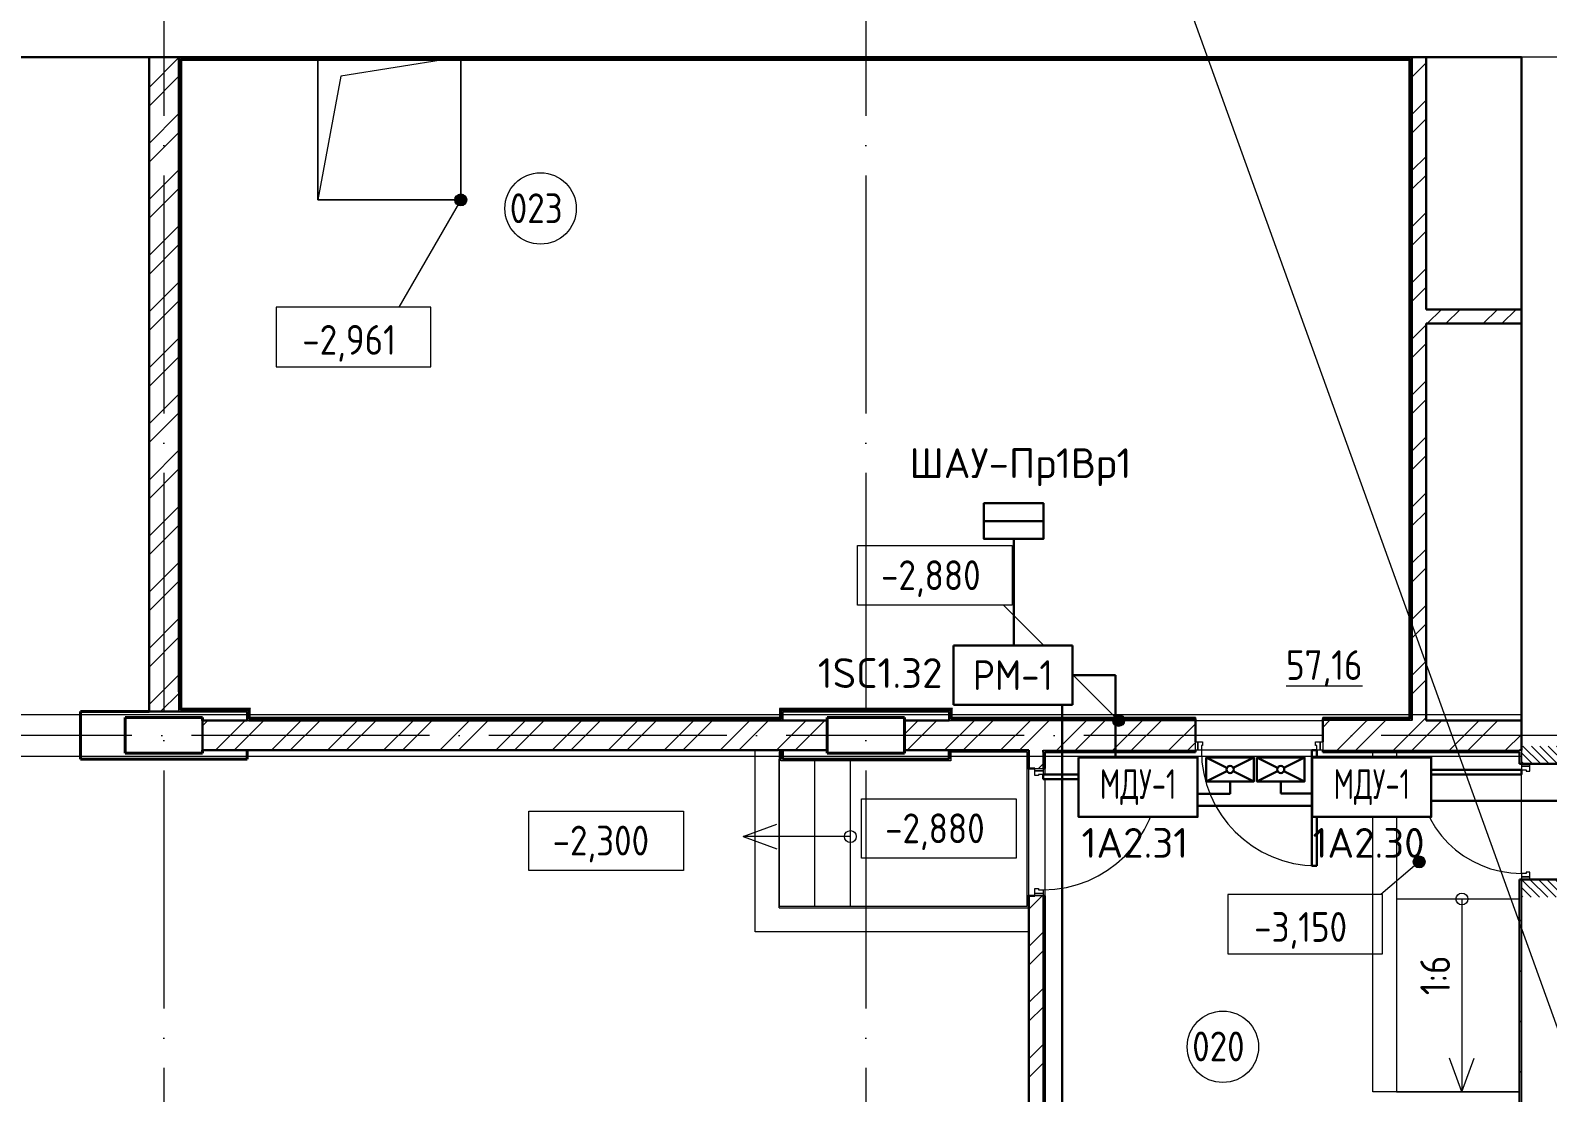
# Model space of a CAD drawing. Header units: millimetres. Extents: x -1073752 to 1436911, y -1379358 to 94781.
# Drawn here: x -1042007 to -1029253, y -775113 to -766186 of the extents above; entities that cross this region are included whole.
import ezdxf
from ezdxf.enums import TextEntityAlignment as Align

# ---------------------------------------------------------------- set-up
doc = ezdxf.new("R2010")
doc.units = ezdxf.units.MM
doc.set_wipeout_variables(frame=1)
for name, pattern in [('ADSK_Линия сетки', [25, 20, -2.5, 0, -2.5]), ('ADSK_Сверху', [450, 300, -150]), ('ADSK_Штриховая_ш2 п1_5', [4.5, 3, -1.5])]:
    doc.linetypes.add(name, pattern=pattern)
for name, color, linetype, lineweight in [('RC-Дымоудаление', 1, 'Continuous', 30), ('RC-Линии_связи-Адресные', 5, 'Continuous', 50), ('RC-Прочее_оборудование', 1, 'Continuous', 30), ('Аннотация', 7, 'Continuous', 18), ('АПС', 5, 'Continuous', 30), ('Двери', 252, 'Continuous', 9), ('Лестницы', 7, 'Continuous', 9), ('лс', 5, 'Continuous', 30), ('Марки помещений', 7, 'Continuous', 20), ('Несущие колонны', 7, 'Continuous', 18), ('Ограждение', 252, 'Continuous', 9), ('Оси', 252, 'Continuous', 9), ('Отметки', 7, 'Continuous', 9), ('Пандусы', 7, 'Continuous', 18), ('Перекрытие', 252, 'Continuous', 18), ('Стены наружные', 7, 'Continuous', 18), ('Стены штриховка', 7, 'Continuous', 9), ('Узлы', 7, 'Continuous', 18)]:
    doc.layers.add(name, color=color, linetype=linetype, lineweight=lineweight)
doc.layers.add('RC-Позиционные_обозначения', color=7, linetype='Continuous')
doc.layers.add('Линии', color=7, linetype='Continuous', lineweight=9, true_color=0x00a600)
doc.styles.add('GOST Common_2', font='', dxfattribs={"width": 0.9, "height": 250})
doc.styles.add('ICOCPEUR', font='isocpeur.ttf', dxfattribs={"height": 250})
doc.styles.add('ISOCPEUR', font='isocpeur.ttf', dxfattribs={"height": 250})
doc.styles.add('RubezhCAD', font='isocpeur.ttf')
doc.styles.get("Standard").update_dxf_attribs({"font": 'arial.ttf'})
doc.styles.get('GOST Common_2').set_extended_font_data('GOST type B')
pattern_1 = [(0, (-235477.16, 27697), (0, 600), []), (90, (-235477.16, 27697), (-600, 4e-14), [])]

# ---------------------------------------------------------------- blocks, each defined once
blk = doc.blocks.new('подвал')
at = {"layer": 'Двери', "lineweight": 18, "true_color": 0x636466}
h = blk.add_hatch(dxfattribs=at)
h.set_pattern_fill('FP_1', color=251, angle=90, style=0, pattern_type=2)
h.set_pattern_definition([(135, (-207511.95, 19536.906), (-35.3553, -35.3553), [])])
h.paths.add_polyline_path([(-207317, 18902), (-207317, 19052), (-207707, 19052), (-207707, 18902)])
h.paths.add_polyline_path([(-207707, 20022), (-207317, 20022), (-207317, 20172), (-207707, 20172)])
at = {"layer": 'Ограждение', "true_color": 0x636466}
h = blk.add_hatch(dxfattribs=at)
h.set_pattern_fill('FP_32', color=251, style=0, pattern_type=2)
h.set_pattern_definition([(0, (-235399.83, 27697), (0, 600), []), (90, (-235399.83, 27697), (-598.553, 4e-14), [])])
h.paths.add_polyline_path([(-218967, 25937), (-217822, 25937), (-217822, 25947), (-218977, 25947), (-218967, 25937)])
h = blk.add_hatch(dxfattribs=at)
h.set_pattern_fill('FP_30', color=251, style=0, pattern_type=2)
h.set_pattern_definition(pattern_1)
h.paths.add_polyline_path([(-218977, 20517), (-218967, 20517), (-218967, 25937), (-218977, 25947), (-218977, 20627)])
h = blk.add_hatch(dxfattribs=at)
h.set_pattern_fill('FP_30', color=251, style=0, pattern_type=2)
h.set_pattern_definition(pattern_1)
h.paths.add_polyline_path([(-216622, 25937), (-216622, 25947), (-217822, 25947), (-217822, 25937)])
h = blk.add_hatch(dxfattribs=at)
h.set_pattern_fill('FP_33', color=251, style=0, pattern_type=2)
h.set_pattern_definition([(0, (-235474.1, 27697), (0, 600), []), (90, (-235474.1, 27697), (-599.969, 4e-14), [])])
h.paths.add_polyline_path([(-216622, 25937), (-208652, 25937), (-208642, 25947), (-216622, 25947)])
h = blk.add_hatch(dxfattribs=at)
h.set_pattern_fill('FP_30', color=251, style=0, pattern_type=2)
h.set_pattern_definition(pattern_1)
h.paths.add_polyline_path([(-208642, 20470), (-208642, 25947), (-208652, 25937), (-208652, 20470)])
h = blk.add_hatch(dxfattribs=at)
h.set_pattern_fill('FP_31', color=251, style=0, pattern_type=2)
h.set_pattern_definition([(0, (-235477.16, 27693.86), (0, 599.893), []), (90, (-235477.16, 27693.86), (-600, 4e-14), [])])
h.paths.add_polyline_path([(-218977, 20477), (-218967, 20487), (-218967, 20517), (-218977, 20517), (-218977, 20487)])
h = blk.add_hatch(dxfattribs=at)
h.set_pattern_fill('FP_30', color=251, style=0, pattern_type=2)
h.set_pattern_definition(pattern_1)
h.paths.add_polyline_path([(-218402, 20477), (-218392, 20487), (-218967, 20487), (-218977, 20477), (-218417, 20477)])
h = blk.add_hatch(dxfattribs=at)
h.set_pattern_fill('FP_30', color=251, style=0, pattern_type=2)
h.set_pattern_definition(pattern_1)
h.paths.add_polyline_path([(-213932, 20402), (-213942, 20412), (-218392, 20412), (-218402, 20402), (-215983, 20402)])
h = blk.add_hatch(dxfattribs=at)
h.set_pattern_fill('FP_30', color=251, style=0, pattern_type=2)
h.set_pattern_definition(pattern_1)
h.paths.add_polyline_path([(-212592, 20477), (-212502, 20477), (-212492, 20487), (-213942, 20487), (-213932, 20477), (-213722, 20477)])
h = blk.add_hatch(dxfattribs=at)
h.set_pattern_fill('FP_30', color=251, style=0, pattern_type=2)
h.set_pattern_definition(pattern_1)
h.paths.add_polyline_path([(-210447, 20402), (-210447, 20412), (-212492, 20412), (-212502, 20402), (-211461, 20402)])
h = blk.add_hatch(dxfattribs=at)
h.set_pattern_fill('FP_30', color=251, style=0, pattern_type=2)
h.set_pattern_definition(pattern_1)
h.paths.add_polyline_path([(-209377, 20402), (-208642, 20402), (-208652, 20412), (-209377, 20412)])
at = {"layer": 'Отметки', "true_color": 0x636466}
h = blk.add_hatch(color=251, dxfattribs=at)
edge = h.paths.add_edge_path()
edge.add_arc((-216622, 24762), 50, 0, 360)
h = blk.add_hatch(color=251, dxfattribs=at)
edge = h.paths.add_edge_path()
edge.add_arc((-211092, 20387), 50, 0, 360)
h = blk.add_hatch(color=251, dxfattribs=at)
edge = h.paths.add_edge_path()
edge.add_arc((-208566, 19199), 50, 0, 360)
at = {"color": 251, "lineweight": 18, "true_color": 0x636466}
for p, q in [((-217822, 24762), (-217822, 25947)), ((-216717, 25947), (-217629, 25802)), ((-216622, 25947), (-216622, 24762)), ((-217629, 25802), (-217822, 24762)), ((-216622, 24762), (-217822, 24762))]:
    blk.add_line(p, q, dxfattribs=at)
at = {"layer": 'Аннотация', "color": 251, "lineweight": 20, "true_color": 0x636466, "extrusion": (0, 0, -1)}
for p, q in [((-218174, 23860), (-218174, 23360)), ((-216874, 23860), (-218174, 23860)), ((-216874, 23360), (-216874, 23860)), ((-218174, 23360), (-216874, 23360)), ((-210173, 18926), (-210173, 18426)), ((-208873, 18926), (-210173, 18926)), ((-208873, 18426), (-208873, 18926)), ((-210173, 18426), (-208873, 18426))]:
    blk.add_line(p, q, dxfattribs=at)
at = {"layer": 'Аннотация', "color": 251, "lineweight": 20, "true_color": 0x636466}
for p, q in [((-213288, 21357), (-213288, 21857)), ((-213288, 21857), (-211988, 21857)), ((-211988, 21857), (-211988, 21357)), ((-211988, 21357), (-213288, 21357)), ((-213254, 19229), (-213254, 19729)), ((-213254, 19729), (-211954, 19729)), ((-211954, 19729), (-211954, 19229)), ((-216049, 19126), (-216049, 19626)), ((-216049, 19626), (-214749, 19626)), ((-214749, 19626), (-214749, 19126)), ((-214247, 19412), (-213965, 19515)), ((-214247, 19412), (-213965, 19309)), ((-211954, 19229), (-213254, 19229)), ((-214749, 19126), (-216049, 19126)), ((-208207, 17267), (-208310, 17549)), ((-208207, 17267), (-208104, 17549))]:
    blk.add_line(p, q, dxfattribs=at)
for centre in [(-213347, 19412), (-208207, 18887)]:
    blk.add_circle(centre, 50, dxfattribs=at)
at = {"layer": 'Двери', "color": 251, "true_color": 0x636466}
for p, q in [((-210447, 20207), (-210427, 20207)), ((-210447, 20137), (-210447, 20207)), ((-210427, 20137), (-210427, 20207)), ((-210427, 20207), (-210387, 20207)), ((-210427, 20207), (-210427, 20137)), ((-210397, 20177), (-210397, 20137)), ((-210387, 20177), (-210397, 20177)), ((-210387, 20207), (-210387, 20177)), ((-209437, 20207), (-209397, 20207)), ((-209437, 20177), (-209437, 20207)), ((-209427, 20177), (-209437, 20177)), ((-209427, 20137), (-209427, 20177)), ((-209397, 20207), (-209397, 20137)), ((-209397, 20137), (-209397, 20207)), ((-209397, 20207), (-209377, 20207)), ((-209377, 20207), (-209377, 20137)), ((-210427, 20137), (-210447, 20137)), ((-210397, 20137), (-210427, 20137)), ((-209397, 20137), (-209427, 20137)), ((-209377, 20137), (-209397, 20137)), ((-211797, 19984), (-211727, 19984)), ((-211797, 19964), (-211797, 19984)), ((-211797, 19924), (-211797, 19964)), ((-211797, 19964), (-211727, 19964)), ((-211727, 19964), (-211797, 19964)), ((-211767, 19924), (-211797, 19924)), ((-211767, 19934), (-211767, 19924)), ((-211727, 19934), (-211767, 19934)), ((-211727, 19984), (-211727, 19964)), ((-211727, 19964), (-211727, 19934)), ((-207637, 20022), (-207707, 20022)), ((-207707, 20022), (-207707, 20002)), ((-207637, 20002), (-207707, 20002)), ((-207707, 20002), (-207707, 19972)), ((-207707, 20002), (-207637, 20002)), ((-207707, 19972), (-207667, 19972)), ((-207667, 19972), (-207667, 19962)), ((-207667, 19962), (-207637, 19962)), ((-207637, 20002), (-207637, 20022)), ((-207637, 19962), (-207637, 20002)), ((-207667, 19102), (-207707, 19102)), ((-207707, 19102), (-207707, 19072)), ((-207707, 19072), (-207637, 19072)), ((-207637, 19072), (-207707, 19072)), ((-207707, 19072), (-207707, 19052)), ((-207707, 19052), (-207637, 19052)), ((-207637, 19112), (-207667, 19112)), ((-207667, 19112), (-207667, 19102)), ((-207637, 19072), (-207637, 19112)), ((-207637, 19052), (-207637, 19072)), ((-211797, 18974), (-211767, 18974)), ((-211797, 18934), (-211797, 18974)), ((-211727, 18934), (-211797, 18934)), ((-211797, 18914), (-211797, 18934)), ((-211797, 18934), (-211727, 18934)), ((-211727, 18914), (-211797, 18914)), ((-211767, 18974), (-211767, 18964)), ((-211767, 18964), (-211727, 18964)), ((-211727, 18964), (-211727, 18934)), ((-211727, 18934), (-211727, 18914))]:
    blk.add_line(p, q, dxfattribs=at)
at = {"layer": 'Двери', "color": 251, "linetype": 'ADSK_Штриховая_ш2 п1_5', "true_color": 0x636466}
for p, q in [((-207707, 20172), (-207707, 20022)), ((-207707, 20022), (-207317, 20022)), ((-207317, 19052), (-207707, 19052)), ((-207707, 19052), (-207707, 18902))]:
    blk.add_line(p, q, dxfattribs=at)
at = {"layer": 'Двери', "color": 251, "lineweight": 30, "true_color": 0x636466}
for p, q in [((-209467, 19167), (-209467, 20137)), ((-209467, 20137), (-209427, 20137)), ((-209427, 20137), (-209427, 19167)), ((-211727, 19934), (-210757, 19934)), ((-211727, 19894), (-211727, 19934)), ((-210757, 19934), (-210757, 19894)), ((-207707, 19972), (-208577, 19972)), ((-208577, 19972), (-208577, 19932)), ((-208577, 19932), (-207707, 19932)), ((-207707, 19932), (-207707, 19972)), ((-210757, 19894), (-211727, 19894)), ((-209427, 19167), (-209467, 19167))]:
    blk.add_line(p, q, dxfattribs=at)
at = {"layer": 'Двери', "color": 251, "true_color": 0x636466}
for centre, radius, start, end in [((-209427, 20137), 970, 180, 270), ((-211727, 19934), 970, 270, 0), ((-207707, 19972), 870, 180, 270)]:
    blk.add_arc(centre, radius, start, end, dxfattribs=at)
at = {"layer": 'Лестницы', "color": 251, "true_color": 0x636466}
for p, q in [((-213947, 18812), (-213947, 20062)), ((-213932, 20062), (-213947, 20062)), ((-213647, 18827), (-213647, 20047)), ((-213647, 18827), (-213647, 20047)), ((-213347, 18827), (-213347, 20047)), ((-213347, 18827), (-213347, 20047))]:
    blk.add_line(p, q, dxfattribs=at)
at = {"layer": 'Линии', "color": 251, "linetype": 'ADSK_Сверху', "ltscale": 100, "true_color": 0x636466}
for p, q in [((-231067, 20437), (-207707, 20437)), ((-231067, 20087), (-207707, 20087))]:
    blk.add_line(p, q, dxfattribs=at)
at = {"layer": 'Марки помещений', "color": 251, "true_color": 0x636466}
for centre in [(-215951, 24690), (-210216, 17645)]:
    blk.add_circle(centre, 300, dxfattribs=at)
at = {"layer": 'Несущие колонны', "color": 251, "lineweight": 40, "true_color": 0x636466}
for p, q in [((-219817, 20462), (-219242, 20462)), ((-219817, 20062), (-219817, 20462)), ((-219442, 20112), (-219442, 20412)), ((-219442, 20412), (-218792, 20412)), ((-218792, 20412), (-218792, 20387)), ((-213542, 20412), (-212892, 20412)), ((-213542, 20112), (-213542, 20412)), ((-212892, 20412), (-213542, 20412)), ((-213542, 20412), (-213542, 20387)), ((-212892, 20412), (-212892, 20112)), ((-212892, 20387), (-212892, 20412)), ((-218417, 20062), (-219817, 20062)), ((-218792, 20112), (-219442, 20112)), ((-218792, 20137), (-218792, 20112)), ((-218417, 20137), (-218417, 20062)), ((-213917, 20062), (-213917, 20137)), ((-212517, 20062), (-213917, 20062)), ((-213542, 20137), (-213542, 20112)), ((-212892, 20112), (-213542, 20112)), ((-213542, 20112), (-212892, 20112)), ((-212892, 20112), (-212892, 20137)), ((-212517, 20137), (-212517, 20062))]:
    blk.add_line(p, q, dxfattribs=at)
at = {"layer": 'Несущие колонны', "color": 251, "true_color": 0x636466}
for p, q in [((-219817, 20462), (-219242, 20462)), ((-219817, 20062), (-219817, 20462)), ((-219442, 20412), (-218792, 20412)), ((-219442, 20112), (-219442, 20412)), ((-218792, 20412), (-218792, 20387)), ((-213542, 20387), (-213542, 20137)), ((-212892, 20137), (-212892, 20387)), ((-218417, 20062), (-219817, 20062)), ((-218792, 20112), (-219442, 20112)), ((-218792, 20137), (-218792, 20112)), ((-218417, 20137), (-218417, 20062)), ((-213917, 20062), (-213917, 20137)), ((-212517, 20062), (-213917, 20062)), ((-212517, 20137), (-212517, 20062))]:
    blk.add_line(p, q, dxfattribs=at)
at = {"layer": 'Ограждение', "color": 251, "true_color": 0x636466}
for p, q in [((-218977, 25947), (-218967, 25937)), ((-218967, 25937), (-217822, 25937)), ((-218967, 20517), (-218967, 25937)), ((-217822, 25937), (-217822, 25947)), ((-217822, 25937), (-216622, 25937)), ((-216622, 25937), (-216622, 25947)), ((-216622, 25937), (-208652, 25937)), ((-208652, 25937), (-208642, 25947)), ((-208652, 25937), (-208652, 20470)), ((-218967, 20517), (-218977, 20517)), ((-218977, 20477), (-218967, 20487)), ((-218967, 20487), (-218967, 20517)), ((-218392, 20487), (-218967, 20487)), ((-218392, 20487), (-218402, 20477)), ((-218392, 20462), (-218402, 20462)), ((-218402, 20402), (-218392, 20412)), ((-218392, 20412), (-218402, 20402)), ((-218392, 20485), (-218390, 20487)), ((-218390, 20487), (-218392, 20487)), ((-218392, 20462), (-218392, 20487)), ((-218392, 20412), (-218392, 20462)), ((-213942, 20412), (-218392, 20412)), ((-213942, 20487), (-213944, 20487)), ((-213944, 20487), (-213942, 20485)), ((-213932, 20477), (-213942, 20487)), ((-212492, 20487), (-213942, 20487)), ((-213942, 20487), (-213942, 20462)), ((-213942, 20462), (-213932, 20462)), ((-213942, 20462), (-213942, 20412)), ((-213942, 20412), (-213932, 20402)), ((-213932, 20402), (-213942, 20412)), ((-212492, 20487), (-212502, 20477)), ((-212492, 20462), (-212502, 20462)), ((-212502, 20402), (-212492, 20412)), ((-212492, 20412), (-212502, 20402)), ((-212492, 20485), (-212490, 20487)), ((-212490, 20487), (-212492, 20487)), ((-212492, 20462), (-212492, 20487)), ((-212492, 20412), (-212492, 20462)), ((-210447, 20412), (-212492, 20412)), ((-210447, 20412), (-210447, 20402)), ((-209377, 20402), (-209377, 20412)), ((-208652, 20412), (-209377, 20412)), ((-208652, 20470), (-208642, 20470)), ((-208652, 20470), (-208652, 20462)), ((-208652, 20462), (-208642, 20462)), ((-208652, 20462), (-208652, 20412)), ((-208652, 20412), (-208642, 20402)), ((-208642, 20402), (-208652, 20412))]:
    blk.add_line(p, q, dxfattribs=at)
at = {"layer": 'Оси', "color": 251, "linetype": 'ADSK_Линия сетки', "ltscale": 100, "true_color": 0x636466}
for p, q in [((-219117, 29968), (-219117, 10062)), ((-213217, 29968), (-213217, 10062)), ((-174384, 25962), (-244528, 25962)), ((-174384, 20262), (-244528, 20262))]:
    blk.add_line(p, q, dxfattribs=at)
at = {"layer": 'Отметки', "color": 251, "lineweight": 20, "true_color": 0x636466}
for p, q in [((-216622, 24762), (-217143, 23860)), ((-217143, 23860), (-217524, 23860)), ((-212061, 21357), (-212638, 21357)), ((-211092, 20387), (-212061, 21357)), ((-208566, 19199), (-208889, 18926)), ((-208889, 18926), (-209523, 18926))]:
    blk.add_line(p, q, dxfattribs=at)
at = {"layer": 'Отметки', "color": 251, "true_color": 0x636466}
for centre in [(-216622, 24762), (-211092, 20387), (-208566, 19199)]:
    blk.add_circle(centre, 50, dxfattribs=at)
at = {"layer": 'Пандусы', "color": 251, "true_color": 0x636466}
for p, q in [((-208757, 18887), (-207722, 18887)), ((-208757, 17450), (-208757, 17267)), ((-208757, 17267), (-207722, 17267))]:
    blk.add_line(p, q, dxfattribs=at)
at = {"layer": 'Перекрытие', "color": 251, "true_color": 0x636466}
for p, q in [((-217822, 25937), (-217822, 24762)), ((-216622, 24762), (-216622, 25937)), ((-217822, 24762), (-216622, 24762)), ((-208957, 17267), (-208957, 20122)), ((-211847, 18612), (-214147, 18612)), ((-207722, 17267), (-208757, 17267))]:
    blk.add_line(p, q, dxfattribs=at)
at = {"layer": 'Стены наружные', "color": 251, "lineweight": 30, "true_color": 0x636466}
for p, q in [((-231067, 25962), (-207707, 25962)), ((-219242, 25962), (-219242, 20462)), ((-218992, 25962), (-218992, 20627)), ((-208627, 25962), (-218992, 25962)), ((-218977, 20477), (-218977, 25947)), ((-218977, 25947), (-208642, 25947)), ((-208642, 25947), (-208642, 20402)), ((-208627, 25962), (-208627, 25962)), ((-208627, 25962), (-208627, 20387)), ((-208507, 23842), (-208507, 25962)), ((-207707, 25962), (-207707, 20137)), ((-207707, 23842), (-208507, 23842)), ((-208507, 20387), (-208507, 23722)), ((-208507, 23722), (-207707, 23722)), ((-219242, 20462), (-218417, 20462)), ((-218402, 20477), (-218977, 20477)), ((-218417, 20462), (-218417, 20387)), ((-218402, 20402), (-218402, 20477)), ((-213932, 20477), (-213932, 20402)), ((-212502, 20477), (-213932, 20477)), ((-213917, 20387), (-213917, 20462)), ((-213917, 20462), (-212517, 20462)), ((-212517, 20462), (-212517, 20387)), ((-212502, 20402), (-212502, 20477)), ((-218417, 20387), (-218792, 20387)), ((-218792, 20387), (-218792, 20137)), ((-213932, 20402), (-218402, 20402)), ((-218402, 20387), (-213542, 20387)), ((-212517, 20387), (-212892, 20387)), ((-210447, 20402), (-212502, 20402)), ((-210447, 20207), (-210447, 20402)), ((-209377, 20402), (-209377, 20207)), ((-208642, 20402), (-209377, 20402)), ((-207707, 20387), (-208507, 20387)), ((-218792, 20137), (-213542, 20137)), ((-212892, 20137), (-211847, 20137)), ((-211847, 20137), (-211847, 19984)), ((-211727, 20122), (-211727, 20137)), ((-211712, 20122), (-210447, 20122)), ((-211712, 19984), (-211712, 20122)), ((-210447, 20122), (-210447, 20137)), ((-209377, 20137), (-209377, 20122)), ((-209377, 20122), (-207722, 20122)), ((-207722, 20137), (-207707, 20137)), ((-207722, 20122), (-207722, 20022)), ((-211847, 19984), (-211797, 19984)), ((-211727, 19984), (-211712, 19984)), ((-207722, 20022), (-207192, 20022)), ((-207192, 19052), (-207722, 19052)), ((-207722, 19052), (-207722, 14577)), ((-211797, 18914), (-211847, 18914)), ((-211847, 18914), (-211847, 14562)), ((-211712, 18914), (-211727, 18914)), ((-211712, 14577), (-211712, 18914))]:
    blk.add_line(p, q, dxfattribs=at)
at = {"layer": 'Стены наружные', "color": 251, "linetype": 'Continuous', "lineweight": 9, "true_color": 0x636466}
for p, q in [((-219242, 25708), (-218992, 25958)), ((-218715, 25947), (-218700, 25962)), ((-218291, 25947), (-218276, 25962)), ((-217867, 25947), (-217852, 25962)), ((-217442, 25947), (-217427, 25962)), ((-217018, 25947), (-217003, 25962)), ((-216594, 25947), (-216579, 25962)), ((-216169, 25947), (-216154, 25962)), ((-215745, 25947), (-215730, 25962)), ((-215321, 25947), (-215306, 25962)), ((-214897, 25947), (-214882, 25962)), ((-214472, 25947), (-214457, 25962)), ((-214048, 25947), (-214033, 25962)), ((-213624, 25947), (-213609, 25962)), ((-213200, 25947), (-213185, 25962)), ((-212775, 25947), (-212760, 25962)), ((-212351, 25947), (-212336, 25962)), ((-211927, 25947), (-211912, 25962)), ((-211503, 25947), (-211488, 25962)), ((-211078, 25947), (-211063, 25962)), ((-210654, 25947), (-210639, 25962)), ((-210230, 25947), (-210215, 25962)), ((-209806, 25947), (-209791, 25962)), ((-209381, 25947), (-209366, 25962)), ((-208957, 25947), (-208942, 25962)), ((-208627, 25951), (-208616, 25962)), ((-208627, 25794), (-208507, 25914)), ((-219242, 25551), (-218992, 25801)), ((-208642, 25838), (-208627, 25853)), ((-218992, 25670), (-218977, 25685)), ((-208627, 25479), (-208507, 25599)), ((-219242, 25237), (-218992, 25487)), ((-208642, 25413), (-208627, 25428)), ((-208627, 25322), (-208507, 25442)), ((-219242, 25079), (-218992, 25329)), ((-218992, 25246), (-218977, 25261)), ((-208627, 25008), (-208507, 25128)), ((-219242, 24765), (-218992, 25015)), ((-208642, 24989), (-208627, 25004)), ((-208627, 24851), (-208507, 24971)), ((-219242, 24608), (-218992, 24858)), ((-218992, 24821), (-218977, 24836)), ((-208627, 24536), (-208507, 24656)), ((-219242, 24294), (-218992, 24544)), ((-208642, 24565), (-208627, 24580)), ((-208627, 24379), (-208507, 24499)), ((-219242, 24136), (-218992, 24386)), ((-218992, 24397), (-218977, 24412)), ((-208642, 24141), (-208627, 24156)), ((-208627, 24065), (-208507, 24185)), ((-219242, 23822), (-218992, 24072)), ((-218992, 23973), (-218977, 23988)), ((-208627, 23908), (-208507, 24028)), ((-219242, 23665), (-218992, 23915)), ((-208642, 23716), (-208627, 23731)), ((-208499, 23722), (-208379, 23842)), ((-208341, 23722), (-208221, 23842)), ((-208027, 23722), (-207907, 23842)), ((-207870, 23722), (-207750, 23842)), ((-219242, 23351), (-218992, 23601)), ((-208627, 23593), (-208507, 23713)), ((-218992, 23549), (-218977, 23564)), ((-208627, 23436), (-208507, 23556)), ((-219242, 23194), (-218992, 23444)), ((-208642, 23292), (-208627, 23307)), ((-208627, 23122), (-208507, 23242)), ((-219242, 22879), (-218992, 23129)), ((-218992, 23124), (-218977, 23139)), ((-208627, 22965), (-208507, 23085)), ((-219242, 22722), (-218992, 22972)), ((-208642, 22868), (-208627, 22883)), ((-218992, 22700), (-218977, 22715)), ((-208627, 22651), (-208507, 22771)), ((-219242, 22408), (-218992, 22658)), ((-208627, 22493), (-208507, 22613)), ((-219242, 22251), (-218992, 22501)), ((-208642, 22444), (-208627, 22459)), ((-218992, 22276), (-218977, 22291)), ((-208627, 22179), (-208507, 22299)), ((-219242, 21936), (-218992, 22186)), ((-208627, 22022), (-208507, 22142)), ((-219242, 21779), (-218992, 22029)), ((-208642, 22019), (-208627, 22034)), ((-218992, 21852), (-218977, 21867)), ((-208627, 21708), (-208507, 21828)), ((-219242, 21465), (-218992, 21715)), ((-219242, 21308), (-218992, 21558)), ((-208642, 21595), (-208627, 21610)), ((-208627, 21550), (-208507, 21670)), ((-218992, 21427), (-218977, 21442)), ((-208627, 21236), (-208507, 21356)), ((-219242, 20993), (-218992, 21243)), ((-208642, 21171), (-208627, 21186)), ((-208627, 21079), (-208507, 21199)), ((-219242, 20836), (-218992, 21086)), ((-218992, 21003), (-218977, 21018)), ((-208627, 20765), (-208507, 20885)), ((-219242, 20522), (-218992, 20772)), ((-208642, 20747), (-208627, 20762)), ((-208627, 20608), (-208507, 20728)), ((-219145, 20462), (-218992, 20615)), ((-218992, 20579), (-218977, 20594)), ((-218685, 20462), (-218670, 20477)), ((-213593, 20462), (-213578, 20477)), ((-213169, 20462), (-213154, 20477)), ((-212745, 20462), (-212730, 20477)), ((-208533, 20387), (-208507, 20413)), ((-218792, 20343), (-218748, 20387)), ((-218684, 20137), (-218434, 20387)), ((-218527, 20137), (-218277, 20387)), ((-218335, 20387), (-218320, 20402)), ((-218213, 20137), (-217963, 20387)), ((-218055, 20137), (-217805, 20387)), ((-217911, 20387), (-217896, 20402)), ((-217741, 20137), (-217491, 20387)), ((-217584, 20137), (-217334, 20387)), ((-217487, 20387), (-217472, 20402)), ((-217270, 20137), (-217020, 20387)), ((-217112, 20137), (-216862, 20387)), ((-217063, 20387), (-217048, 20402)), ((-216798, 20137), (-216548, 20387)), ((-216641, 20137), (-216391, 20387)), ((-216638, 20387), (-216623, 20402)), ((-216327, 20137), (-216077, 20387)), ((-216214, 20387), (-216199, 20402)), ((-216170, 20137), (-215920, 20387)), ((-215855, 20137), (-215605, 20387)), ((-215790, 20387), (-215775, 20402)), ((-215698, 20137), (-215448, 20387)), ((-215384, 20137), (-215134, 20387)), ((-215366, 20387), (-215351, 20402)), ((-215227, 20137), (-214977, 20387)), ((-214941, 20387), (-214926, 20402)), ((-214912, 20137), (-214662, 20387)), ((-214755, 20137), (-214505, 20387)), ((-214517, 20387), (-214502, 20402)), ((-214441, 20137), (-214191, 20387)), ((-214284, 20137), (-214034, 20387)), ((-214093, 20387), (-214078, 20402)), ((-213969, 20137), (-213719, 20387)), ((-213812, 20137), (-213562, 20387)), ((-212892, 20271), (-212776, 20387)), ((-212869, 20137), (-212619, 20387)), ((-212555, 20137), (-212305, 20387)), ((-212398, 20137), (-212148, 20387)), ((-212396, 20387), (-212381, 20402)), ((-212084, 20137), (-211834, 20387)), ((-211971, 20387), (-211956, 20402)), ((-211926, 20137), (-211676, 20387)), ((-211612, 20137), (-211362, 20387)), ((-211547, 20387), (-211532, 20402)), ((-211455, 20137), (-211205, 20387)), ((-211141, 20137), (-210891, 20387)), ((-211123, 20387), (-211108, 20402)), ((-210983, 20137), (-210733, 20387)), ((-210699, 20387), (-210684, 20402)), ((-210669, 20137), (-210447, 20359)), ((-209377, 20329), (-209319, 20387)), ((-209255, 20137), (-209005, 20387)), ((-209098, 20137), (-208848, 20387)), ((-209002, 20387), (-208987, 20402)), ((-208783, 20137), (-208533, 20387)), ((-208626, 20137), (-208376, 20387)), ((-208312, 20137), (-208062, 20387)), ((-208155, 20137), (-207905, 20387)), ((-210512, 20137), (-210447, 20202)), ((-207840, 20137), (-207707, 20270)), ((-211388, 20122), (-211373, 20137)), ((-210964, 20122), (-210949, 20137)), ((-210539, 20122), (-210524, 20137)), ((-209267, 20122), (-209252, 20137)), ((-208842, 20122), (-208827, 20137)), ((-208418, 20122), (-208403, 20137)), ((-207994, 20122), (-207979, 20137)), ((-211765, 19984), (-211727, 20022)), ((-211847, 18802), (-211734, 18914)), ((-207722, 18697), (-207707, 18712)), ((-211847, 18488), (-211727, 18608)), ((-211727, 18510), (-211712, 18525)), ((-211847, 18330), (-211727, 18450)), ((-207722, 18272), (-207707, 18287)), ((-211847, 18016), (-211727, 18136)), ((-211727, 18086), (-211712, 18101)), ((-211847, 17859), (-211727, 17979)), ((-207722, 17848), (-207707, 17863)), ((-211847, 17545), (-211727, 17665)), ((-211727, 17662), (-211712, 17677)), ((-211847, 17388), (-211727, 17508)), ((-207722, 17424), (-207707, 17439))]:
    blk.add_line(p, q, dxfattribs=at)
at = {"layer": 'Стены наружные', "color": 251, "true_color": 0x636466}
for p, q in [((-213542, 20137), (-213542, 20387)), ((-212892, 20387), (-212892, 20137)), ((-210447, 20387), (-209377, 20387)), ((-214147, 18612), (-214147, 20137)), ((-213947, 20122), (-213947, 18827)), ((-213932, 20122), (-213947, 20122)), ((-213932, 20047), (-213932, 20122)), ((-212502, 20047), (-213932, 20047)), ((-211862, 20122), (-212502, 20122)), ((-212502, 20122), (-212502, 20047)), ((-211862, 18827), (-211862, 20122)), ((-209467, 20137), (-210397, 20137)), ((-208757, 20122), (-208757, 17267)), ((-207707, 20137), (-207707, 20022)), ((-211862, 19984), (-211847, 19984)), ((-211847, 18914), (-211847, 19984)), ((-211712, 19984), (-211712, 19934)), ((-207707, 19102), (-207707, 19932)), ((-211712, 19894), (-211712, 18914)), ((-207707, 19052), (-207707, 14562)), ((-211847, 18914), (-211862, 18914)), ((-213947, 18827), (-211862, 18827)), ((-213947, 18812), (-211847, 18812)), ((-211847, 18612), (-214147, 18612)), ((-208757, 17267), (-208957, 17267))]:
    blk.add_line(p, q, dxfattribs=at)
at = {"layer": 'Стены штриховка', "color": 251, "true_color": 0x636466}
for p, q in [((-218992, 20462), (-218992, 20627)), ((-218417, 20387), (-218402, 20387)), ((-212517, 20387), (-210447, 20387)), ((-208627, 20387), (-209377, 20387)), ((-211727, 20137), (-210447, 20137)), ((-211727, 19984), (-211727, 20122)), ((-209377, 20137), (-207722, 20137)), ((-211727, 14562), (-211727, 18914))]:
    blk.add_line(p, q, dxfattribs=at)
at = {"layer": 'Узлы', "color": 251, "true_color": 0x636466}
for p, q in [((-213347, 19412), (-214247, 19412)), ((-208207, 18887), (-208207, 17267))]:
    blk.add_line(p, q, dxfattribs=at)
at = {"layer": 'Аннотация', "color": 251, "true_color": 0x636466, "style": 'GOST Common_2', "width": 0.9}
blk.add_text('1:6', height=250, rotation=90, dxfattribs=at).set_placement((-208307, 18079))
at = {"layer": 'Марки помещений', "color": 251, "true_color": 0x636466, "style": 'GOST Common_2', "width": 0.9}
for s, p in [('023', (-216210, 24567)), ('%%U57,16', (-209685, 20728)), ('020', (-210474, 17523))]:
    blk.add_text(s, height=250, dxfattribs=at).set_placement(p)
at = {"layer": 'Отметки', "color": 251, "true_color": 0x636466, "style": 'GOST Common_2', "width": 0.9}
for s, p in [('-2,961', (-217954, 23461)), ('-2,880', (-213089, 21483)), ('-2,880', (-213055, 19356)), ('-2,300', (-215850, 19253)), ('-3,150', (-209953, 18527))]:
    blk.add_text(s, height=250, dxfattribs=at).set_placement(p)
blk = doc.blocks.new('РМ1')
at = {"layer": 'RC-Прочее_оборудование'}
blk.add_point((0, 0), dxfattribs=at)
blk.add_attdef('PSTN', text='', height=2.5, dxfattribs=at).set_placement((5.72, 2.54), align=Align.BOTTOM_CENTER)
blk.add_wipeout([(5, 2.5), (5, -2.5), (-5, -2.5), (-5, 2.5)]).dxf.layer = 'RC-Прочее_оборудование'
blk.add_wipeout([(-5, -2.5), (-5, 2.5), (5, 2.5), (5, -2.5)]).dxf.layer = 'RC-Прочее_оборудование'
for p, q in [((-5, 2.5), (5, 2.5)), ((-5, -2.5), (-5, 2.5)), ((-5, 2.5), (-5, 2.5)), ((5, 2.5), (5, -2.5)), ((5, -2.5), (-5, -2.5))]:
    blk.add_line(p, q, dxfattribs=at)
at = {"layer": 'RC-Прочее_оборудование', "ltscale": 100, "style": 'ISOCPEUR', "width": 0.9}
blk.add_text('РМ-1', height=2.5, dxfattribs=at).set_placement((0, 0), align=Align.MIDDLE)
blk = doc.blocks.new('A$C122646C6')
at = {"color": 1, "lineweight": 30}
for points in [[(0, 200), (400, 200), (400, 0), (0, 0), (0, 200)], [(0, 200), (173, 113)], [(400, 200), (227, 113)], [(173, 87), (0, 0)], [(227, 87), (400, 0)]]:
    blk.add_lwpolyline(points, dxfattribs=at)
blk.add_circle((200, 100), 30, dxfattribs=at)
blk = doc.blocks.new('RC-UGO-MDU-01')
at = {"layer": 'RC-Дымоудаление'}
blk.add_point((0, 0), dxfattribs=at)
blk.add_wipeout([(5, 2.5), (5, -2.5), (-5, -2.5), (-5, 2.5)]).dxf.layer = 'RC-Дымоудаление'
blk.add_wipeout([(-5, -2.5), (-5, 2.5), (5, 2.5), (5, -2.5)]).dxf.layer = 'RC-Дымоудаление'
blk.add_lwpolyline([(-5, 2.5), (5, 2.5), (5, -2.5), (-5, -2.5), (-5, 2.5)], close=True, dxfattribs=at)
at = {"layer": 'RC-Дымоудаление', "ltscale": 100, "style": 'ISOCPEUR', "width": 0.7}
blk.add_text('МДУ-1', height=2.5, dxfattribs=at).set_placement((0, 0), align=Align.MIDDLE)
at = {"layer": 'RC-Дымоудаление'}
blk.add_attdef('PSTN', text='', height=2.5, dxfattribs=at).set_placement((5.82, 2.37), align=Align.BOTTOM_CENTER)

msp = doc.modelspace()

# ---------------------------------------------------------------- linework, layer by layer
at = {"layer": 'АПС', "color": 7, "lineweight": 30}
msp.add_lwpolyline([(-1033491.3, -770160.4), (-1033991.3, -770160.4), (-1033991.3, -770460.4), (-1033491.3, -770460.4), (-1033491.3, -770160.4), (-1033491.3, -770310.4), (-1033991.3, -770310.4)], dxfattribs=at)
at = {"layer": 'лс', "color": 0, "lineweight": 20}
msp.add_line((-1034089.2, -760921.9), (-1028843.4, -775484.9), dxfattribs=at)
at = {"layer": 'лс'}
for p, q in [((-1033248.2, -771604.4), (-1032884, -771604.4)), ((-1032884, -771604.4), (-1032884, -772285.9)), ((-1033332.5, -772687.9), (-1033332.5, -771854.5)), ((-1033332.5, -777040.1), (-1033332.5, -772687.9)), ((-1032195.6, -772703.1), (-1031233.8, -772703.1)), ((-1030231.2, -772661.3), (-1028677.3, -772661.3))]:
    msp.add_line(p, q, dxfattribs=at)
at = {"layer": 'лс', "color": 11}
for p, q in [((-1031922.1, -772602.4), (-1032195.6, -772602.4)), ((-1031922.1, -772497.2), (-1031922.1, -772602.4)), ((-1031496.5, -772497.2), (-1031496.5, -772598.3)), ((-1031496.5, -772598.3), (-1031230.8, -772598.3))]:
    msp.add_line(p, q, dxfattribs=at)
at = {"layer": 'лс', "color": 96, "true_color": 0x008800}
msp.add_lwpolyline([(-1033741.3, -771354.3), (-1033741.3, -770460.4)], dxfattribs=at)

# ---------------------------------------------------------------- block references
for name, p in [('подвал', (-821766.8, -792372.8)), ('A$C122646C6', (-1032122.1, -772497.2)), ('A$C122646C6', (-1031696.5, -772497.2))]:
    msp.add_blockref(name, p)

# ---------------------------------------------------------------- texts
at = {"layer": 'RC-Линии_связи-Адресные', "color": 0, "linetype": 'Continuous', "lineweight": 40, "ltscale": 15, "insert": (-1033684.6, -770016.2), "char_height": 250, "width": 2971.683, "attachment_point": 8, "style": 'ICOCPEUR'}
msp.add_mtext('ШАУ-Пр1Вр1', dxfattribs=at)

# ---------------------------------------------------------------- next in the draw order: block references
ref = msp.add_blockref('РМ1', (-1033748.1, -771604.4), dxfattribs=dict(xscale=100, yscale=100, zscale=100))
ref.add_attrib('PSTN', '1SC1.32', dxfattribs={"layer": 'RC-Прочее_оборудование', "color": 0, "height": 250, "style": 'RubezhCAD'}).set_placement((-1034863.9, -771462.2), align=Align.TOP_CENTER)
at = {"layer": 'RC-Дымоудаление', "color": 4, "linetype": 'Continuous', "lineweight": 40, "ltscale": 15}
ref = msp.add_blockref('RC-UGO-MDU-01', (-1032695.4, -772545.6), dxfattribs=dict(at, xscale=100, yscale=100, zscale=100))
ref.add_attrib('PSTN', '1А2.31', dxfattribs={"layer": 'RC-Позиционные_обозначения', "height": 250, "style": 'RubezhCAD'}).set_placement((-1032722.7, -773214.3), align=Align.BOTTOM_CENTER)
ref = msp.add_blockref('RC-UGO-MDU-01', (-1030731, -772545.6), dxfattribs=dict(at, xscale=100, yscale=100, zscale=100))
ref.add_attrib('PSTN', '1А2.30', dxfattribs={"layer": 'RC-Позиционные_обозначения', "height": 250, "style": 'RubezhCAD'}).set_placement((-1030758.3, -773214.3), align=Align.BOTTOM_CENTER)

doc.saveas('drawing.dxf')
